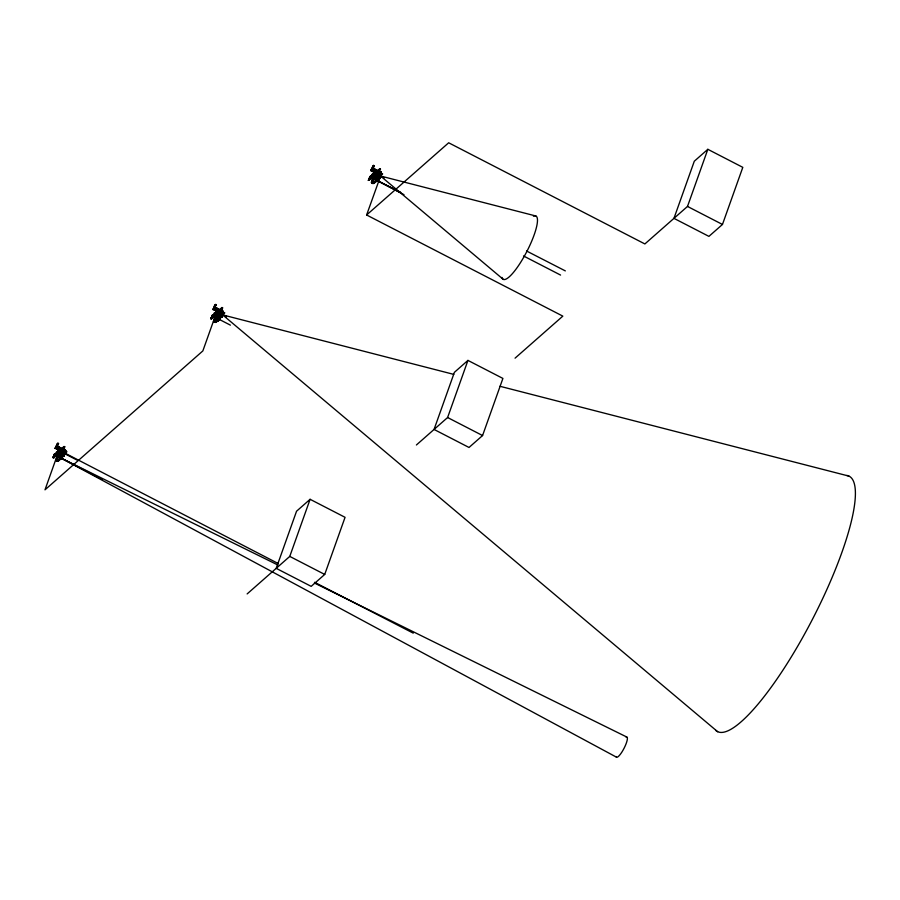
<?xml version="1.0" encoding="UTF-8"?>
<svg xmlns="http://www.w3.org/2000/svg" width="900" height="900" viewBox="0 0 900 900"><rect width="100%" height="100%" fill="white"/><g stroke="black" fill="none" stroke-linecap="round" stroke-linejoin="round"><path stroke-width="1.35" d="M65.407 451.519L65.858 450.855L65.633 451.665L63.551 450.506L61.988 455.096L63.608 450.382M380.801 173.779L381.161 172.879L379.496 178.346L379.71 177.694M381.139 173.947L381.544 173.07L381.139 173.632M65.453 451.721C66.195 447.345 62.123 459.169 64.496 454.871L66.026 451.327L62.775 450.349M381.071 173.171L381.33 173.88L378.473 172.564L379.665 172.215L377.707 177.311L379.361 172.485L378.225 175.691L380.576 176.749L381.713 173.542L380.61 173.25M381.488 173.396L381.24 173.891M223.403 312.469L223.346 311.782L222.907 312.412M59.648 454.207L60.356 454.387L60.131 453.859M63.405 455.873L63.945 454.939L63.776 456.12M221.254 316.991L221.49 316.226C223.054 316.282 220.882 318.139 221.85 316.418L221.704 317.216M379.192 178.144L379.598 177.165L379.114 178.144L379.327 177.334L379.901 177.84M63.956 455.918L64.26 455.22L63.439 455.681M223.121 312.593L221.31 316.8L221.85 317.07M222.143 316.507L221.726 317.07L223.864 312.435L222.896 311.94L221.096 316.575L221.929 316.957M221.31 316.8L221.816 316.136L221.546 316.676M58.646 455.681L60.829 456.941L59.76 459.968L57.87 461.261C54.056 458.786 56.486 461.734 56.678 459.9M61.492 457.639L61.234 458.584M214.718 320.839L214.2 321.21M215.618 321.66L215.19 322.447L215.021 321.829M216.9 313.954C217.778 312.964 215.528 314.201 218.768 313.83M218.329 320.355L218.126 320.839M218.227 320.445L218.711 319.118M376.751 172.699L376.054 174.645L377.145 174.465L375.176 174.184L371.88 183.004L371.756 182.374L374.074 183.386L375.446 182.183L378.608 172.811L377.539 173.678M377.831 176.085L375.48 174.69L373.072 181.215L374.175 181.789L373.241 182.914M375.255 175.072L374.692 174.893M376.121 181.643L376.166 181.463M376.526 179.156L377.291 179.651L377.674 178.774M60.784 453.397L61.189 452.812L60.311 453.06M61.425 457.999L61.054 458.989M61.661 457.459L61.92 456.39L60.694 458.168L61.29 456.716L66.971 451.721M62.201 453.623L60.345 455.051L62.156 454.151M62.123 453.803L62.179 453.442M64.429 450.506L63.821 451.395L62.899 450.574L62.348 451.721M62.966 454.601L62.516 455.085L63.54 452.183L62.212 452.655L63.54 452.183M214.279 321.502L215.111 322.425M217.226 316.766C219.285 318.454 221.164 309.06 220.838 312.66M221.625 315.517L218.846 317.599M219.555 317.374L218.599 319.343L219.139 317.104M218.385 320.918L219.218 319.05L219.004 319.894M218.993 318.105L219.578 317.048L219.127 317.824L219.926 318.319M219.847 315L218.947 317.632M213.998 314.595L218.273 316.429L220.05 314.696L217.699 316.114L218.374 314.201L220.657 311.794L221.67 312.502L221.389 313.29L217.294 311.152L216.709 311.659M221.355 315.338L218.779 318.004M222.795 314.921L222.773 314.257M372.139 182.554L373.151 180.968M379.204 176.828L376.931 178.987M377.73 179.572L377.539 179.224C376.335 176.749 376.999 181.125 379.395 176.828M376.965 180.394L376.515 181.575M371.846 175.703L377.213 178.369L376.436 180.45L377.325 177.93M378.281 176.006L378.101 175.399L376.774 176.828M378.135 175.871L375.671 178.279L376.526 177.525M378.844 177.075L379.125 176.737M54.236 457.099L53.539 456.412L53.539 457.346M55.924 455.782L54.9 455.963L55.373 455.051M61.583 450.011L60.356 452.43L61.054 450.473C63.101 451.553 58.725 449.674 62.145 450.304L60.919 452.723L59.49 451.969L56.261 460.384M61.054 450.473L63.157 449.449L63.248 448.515M211.208 318.004L212.175 317.936L211.5 318.499M220.939 309.555C222.649 309.791 220.14 309.319 220.275 310.286M222.626 307.868L220.489 311.85L219.803 311.501L221.951 307.519L222.626 307.868L220.489 311.85M369.157 179.449C369.056 177.109 368.438 182.115 368.91 179.235M377.944 171.112L379.103 171.54L373.399 168.964L372.87 169.436L376.886 172.204L378.113 171.27L376.706 173.227L376.402 172.282L377.471 172.688L376.706 173.227M381.15 173.812L381.15 172.991M61.031 457.695L61.29 458.516L62.224 456.694L55.609 453.42L54.315 454.556L56.227 453.78L59.591 450.281L62.438 451.755M58.129 454.286L58.95 451.733M57.6 461.081C57.578 459.686 58.275 461.936 56.16 460.744M62.516 453.949L62.471 453.397M62.078 458.168C62.764 458.111 62.843 457.178 60.907 457.571M215.572 316.507L213.514 321.548L214.627 321.03L217.316 313.47L216.743 312.84L216.787 313.931M219.982 319.118L220.523 318.409L220.061 318.96M221.513 315.754L221.58 314.978L222.109 315.686M371.385 182.306C371.812 183.172 375.199 173.576 372.848 178.245L370.192 176.243L369.416 177.66L373.072 179.426L372.51 179.145L371.385 182.306L372.983 183.566L373.444 182.936M371.025 176.422L373.309 177.604L374.535 173.993M376.504 175.534L376.864 175.005L376.043 175.174M378.686 174.33L378.596 172.924L379.519 173.61M378.338 179.888C377.224 179.786 378.866 181.654 377.168 179.28M65.801 451.136L65.531 451.631M65.036 451.384L65.869 450.911M219.487 315.551L218.993 316.8L214.268 314.359L211.567 316.553L215.167 318.386M376.02 177.289L377.348 176.107M61.245 456.615L63.697 453.87M56.385 447.502L55.699 447.154L57.859 443.194L58.534 443.543L57.431 446.58L56.171 447.694L62.82 450.686L61.65 453.892M55.699 447.154L57.859 443.194M214.222 308.61L213.547 308.272L214.65 305.224L216.382 304.65C214.774 307.024 213.075 312.277 217.811 308.993M213.547 308.272L215.708 304.301M377.303 172.98L378.9 171.146L373.32 168.266L372.071 169.718L371.396 169.38L373.545 165.409L374.231 165.757L373.129 168.795L371.858 169.909L373.545 170.775M371.396 169.38L373.545 165.409M377.303 178.11L376.762 177.638M59.49 448.301L58.072 451.249L59.164 451.069L59.861 449.123L59.299 448.83L58.072 451.249M61.312 458.516L60.233 457.897L61.65 454.444L60.345 455.265M61.223 455.636C59.659 454.421 62.415 456.907 60.233 457.897M61.627 455.715L62.212 454.725L61.65 454.444M217.328 309.409L214.83 314.651M217.98 319.365L219.071 316.744L218.34 316.373M219.094 317.88L219.454 317.002L218.644 319.298M221.355 311.726L221.805 311.085L219.127 317.678M221.04 314.257C219.218 319.613 223.369 309.656 221.67 312.502M375.649 170.1L373.77 173.464L374.321 173.756L376.211 170.381L372.442 168.446M377.415 180.191L375.919 180.112L376.65 178.436L371.306 175.635L370.001 176.782L371.599 176.153M375.919 180.112L377.336 176.659M58.871 450.551L60.008 450.326L59.434 450.844L55.226 447.998L59.434 449.798L58.635 451.541M55.046 448.526L55.496 447.761M56.171 447.694L56.363 447.165M57.307 457.29L53.73 455.445L54.495 454.027L57.352 455.625M56.992 447.75L57.712 446.749L56.992 447.75L59.524 449.055L60.525 448.166M56.79 459.923L55.924 460.204L57.712 455.13L56.407 456.277L54.866 454.849M55.069 454.444L57.623 455.389M60.773 456.401L55.609 453.42M55.62 454.736L56.171 453.701M55.969 454.016L56.587 452.779M56.689 453.015L56.52 451.822L57.139 452.295L58.421 450.27M55.89 454.5L58.252 452.093L59.962 447.885L56.756 446.231M58.219 450.338L59.749 448.065M56.734 454.939C59.119 450.562 64.496 448.942 63.664 448.043M56.407 456.277L57.634 454.826M57.443 453.589L56.453 454.793L56.059 454.027M53.73 455.445L56.981 453.544L60.008 450.326M57.994 453.308L45 489.814L202.849 350.921L215.843 314.415L221.377 309.544L222.097 309.915M59.434 450.844L60.311 448.358L63.697 449.809L64.778 446.76L63.045 447.345L64.778 446.76M57.262 457.706L57.758 456.289M56.587 460.373L59.659 452.588L60.773 453.161L60.671 452.565M58.905 455.22L63.383 451.046M59.265 454.725L60.019 454.14M58.703 454.433L61.549 451.755L59.816 450.866M58.883 453.96L60.649 451.114M59.816 454.241L60.547 453.274L59.985 452.981M60.919 452.723L62.044 449.246M60.424 455.321L60.637 454.781L57.15 453.06M62.82 450.686L61.155 451.733L61.718 452.025L62.809 449.348M57.87 461.261L59.445 459.889L60.581 456.683L58.376 461.171M64.102 446.411L62.64 450.743L63.697 449.809M60.694 456.457L60.953 455.861L56.059 453.757M60.795 458.19L61.616 455.895M61.054 457.954L62.212 454.725M64.08 455.85L63.259 455.468L65.284 449.64L63.54 454.567M64.597 453.184L63.529 455.771L64.226 455.58M65.239 452.869L64.541 454.354L65.115 452.925M213.739 315.608L217.856 311.434L217.271 311.951L213.075 309.105L217.282 310.905L216.833 311.67M212.884 309.634L213.345 308.869M214.009 308.801L214.2 308.272M211.567 316.553L212.344 315.135L215.201 316.733M214.436 313.886L212.715 315.956L212.344 315.135M221.119 309.656L221.085 310.657L220.118 310.162L218.554 311.175L219.015 312.176L219.375 311.152L215.032 308.329L219.825 310.691M213.176 315.315L215.46 316.496L214.256 317.385L212.715 315.956M212.906 315.551L213.57 315.574L212.524 316.485M213.345 314.843L218.812 317.329L213.345 314.843L215.539 312.907L216.54 310.106M213.469 315.844L214.166 314.111M214.268 314.359L214.729 313.549M214.47 315.416L215.123 315.169M214.537 314.123L217.429 311.389M214.256 317.385L215.482 315.934M216.619 310.399L217.71 310.23L216.484 312.649L215.921 312.356L217.148 309.938L220.657 311.794M216.484 312.649L217.597 309.173M215.449 322.189L216.326 320.681L215.224 320.108L216.495 316.789L218.678 318.049L217.597 321.075L215.719 322.369L213.784 321.379L215.201 317.565M215.629 316.024L216.304 315.99L215.032 317.475M215.966 315.394L216.765 313.178M217.271 311.951L218.374 309.274M215.426 317.914L214.088 321.885L214.571 321.176M216.754 316.327L221.22 312.154M216.877 315.72L217.384 313.234M217.114 315.832L218.227 315.416L217.496 315.315M214.999 314.168L216.72 315.067L218.498 312.221M214.605 319.072L216.034 319.174L215.291 318.037M218.362 316.159L216.551 315.54L219.578 312.334L219.004 312.84M218.903 311.58L218.205 313.537L219.296 313.358M219.06 312.514L217.8 315.214M218.655 314.415L217.721 317.025L220.072 314.719M215.719 322.369L218.678 318.049M218.542 317.565L213.907 314.865M218.914 316.53L218.936 315.72L218.194 316.373C220.252 314.595 217.755 313.684 219.364 312.863M219.578 314.46L220.252 312.548M218.993 316.8L218.081 319.005L219.15 319.624M221.524 311.501L220.106 315.911L219.263 315.428L218.835 316.62M218.903 319.061L220.05 315.844M226.474 316.598L222.739 314.674L222.964 314.032M222.638 315.248L222.739 314.213M374.321 173.756L375.142 172.26L375.694 172.541L375.12 173.059L370.924 170.213L374.861 172.237L375.548 171.338M370.733 170.741L371.183 169.976M371.858 169.909L372.262 169.189M373.399 168.964L372.679 169.965M373.399 177.345L372.105 178.493L370.564 177.064M370.845 176.4L373.039 177.84M376.459 178.616L371.306 175.635M371.317 176.951L370.373 177.593M372.015 175.219L371.655 176.231L372.285 174.994M372.375 175.23L372.206 174.037L372.836 174.51L373.905 172.553M372.656 174.982L373.106 174.263M372.24 176.737L372.971 176.276M372.668 175.759L373.95 174.308L373.387 174.015M369.416 177.66L375.277 172.496L378.124 173.97M372.42 177.154L373.961 177.638L372.87 178.594M373.77 173.464L374.985 171.045L378.866 173.284M372.105 178.493L373.59 176.816M371.588 176.715L375.694 172.541M372.915 168.975L375.446 170.28L374.558 172.766L375.66 171.439M373.826 177.322L371.858 182.104M374.603 177.435L375.817 176.074M372.499 180.315L373.545 177.986L374.524 178.493L374.108 179.64L373.129 179.145M374.4 176.648L377.426 173.441L377.989 173.722L377.404 174.24L378.293 171.754L379.384 172.024L380.475 168.975L378.731 169.56L377.843 172.069M372.836 175.275L374.569 176.175L376.886 172.204M375.244 176.681L378.101 173.655M375.514 176.456L375.637 176.569M379.012 173.351L374.692 177.165M376.189 177.48L375.131 176.456L376.841 177.907L376.358 176.974M377.651 172.609L378.326 172.958L379.789 168.626M373.567 183.487L375.131 182.104L377.415 175.691L375.536 177.221L376.223 175.309M377.64 175.612L378.506 172.901M378.135 175.657L378.596 173.914L376.043 177.48M376.841 179.213L377.066 178.549M376.481 180.405L377.899 176.951L377.111 176.535L376.684 177.727M379.811 177.998L378.945 177.683C385.29 164.093 376.605 178.166 380.576 176.749M380.441 174.656L379.159 178.076M515.059 358.166L562.826 316.136L366.615 214.987L380.936 175.084L380.272 176.468M247.14 593.921L289.766 556.414L310.095 499.298L345.06 517.32L324.72 574.436L311.175 586.361L276.21 568.339L296.55 511.223L310.095 499.298M416.407 444.983L447.604 417.521L467.944 360.405L502.909 378.428L482.569 435.544L469.024 447.469L434.059 429.446L454.399 372.33L467.944 360.405M366.615 214.987L448.673 142.785L644.884 243.945L687.499 206.438L707.839 149.31L742.804 167.344L722.464 224.46L708.919 236.374L673.954 218.351L694.294 161.235L707.839 149.31M60.491 455.265L60.536 453.094L59.85 455.006L61.729 453.353L62.494 453.645L63.428 450.675M60.998 455.512L62.224 453.611M62.561 453.105L62.021 452.014L61.144 452.79M377.707 174.229L378.248 175.32L378.045 173.936M379.519 177.547L379.249 178.042L379.969 177.683M214.627 321.03L214.009 320.996L214.65 319.207L216.034 319.174M220.016 318.353L219.69 319.05M221.411 315.349L223.132 310.748M374.017 176.164C375.435 174.499 374.659 175.162 374.377 174.172M378.113 175.748L377.809 176.4M380.261 176.051L380.801 175.14M61.031 457.549L60.739 458.584M58.511 452.239L58.95 452.824M214.38 321.131L217.215 313.481M60.221 458.224L59.805 458.955M63.63 455.389L64.114 455.704M213.75 317.036L212.861 317.194L212.794 316.238M219.352 317.79L219.949 318.206M217.507 320.254L217.935 319.59M218.959 320.108L218.52 320.782M59.141 452.385L58.219 453.859M57.701 460.822L58.489 459.574L57.375 459M374.04 175.961L375.176 174.184L374.816 175.016M61.672 457.267L62.201 456.694M218.632 314.64L219.949 313.515M379.89 173.183L378.202 177.3L378.731 174.15M60.773 458.651L61.2 458.156L277.852 564.998M217.778 319.77L217.373 320.4M219.161 318.218L219.386 317.374M375.615 180.877L375.21 181.507M61.718 457.976L60.244 457.447M217.912 316.642L217.778 317.216L218.689 316.418M372.173 182.531L373.387 183.15M59.096 453.082L59.569 452.858M219.105 319.072L219.881 319.702M60.986 450.18L61.774 449.483L57.184 447.221M217.102 310.387L218.16 309.465L220.657 310.736M374.951 171.506L376.009 170.572L377.73 171.461L376.841 173.947L377.426 173.441M63 449.111L57.42 446.231L61.875 448.537M378.9 171.146L373.106 168.446M58.534 443.543L56.801 444.116M216.382 304.65L214.65 305.224M374.231 165.757L372.499 166.331M55.89 446.625L56.914 445.579M213.739 307.733L214.785 306.81M371.576 168.84L372.634 167.917M214.841 308.858L215.37 308.396L217.89 309.701M375.176 170.516L374.04 172.181L370.924 170.213M59.434 449.798L55.226 447.998M59.962 449.224L62.483 450.979M217.282 310.905L213.075 309.105M212.153 315.675L213.458 314.527M215.921 312.356L217.013 312.176M55.496 453.735L56.858 452.543M371.194 175.95L372.544 174.757M221.951 307.519L220.894 308.452L221.569 308.801M54.686 455.377L55.721 454.466M380.475 168.975L378.731 169.56M53.224 457.009C53.269 459.371 52.605 456.289 53.572 456.412M211.23 318.24C210.308 320.861 211.5 315.934 211.219 318.116M219.33 311.13L221.513 309.15M377.179 172.237L379.361 170.257L378.979 170.977M54.945 455.985L53.123 457.594L53.977 458.044M214.616 315.495L210.96 318.701L211.624 319.05M368.111 180.428L372.465 176.602M373.545 175.646L379.305 170.584M53.258 457.2L55.148 456.176M61.009 451.012L63.337 449.449L63.034 448.504M211.061 318.116L211.455 318.634L212.996 317.284M218.857 312.12L220.86 310.567M369.045 179.528L371.554 177.694M375.48 174.69L375.266 174.218M58.264 453.994L58.939 453.218M378.326 172.958L379.384 172.024M58.466 454.882L56.599 455.738M61.718 452.025L62.291 451.507M59.434 454.241L56.981 453.544M57.184 456.368L58.275 455.411L56.542 454.522M61.774 452.7L62.887 452.812M63.551 451.17L65.284 449.64M373.376 178.436L372.285 177.953M379.238 173.385L380.981 171.855M63.776 451.282L65.509 449.752M220.882 313.043L220.556 314.021M381.206 171.968L378.405 175.129M56.801 458.1L57.848 455.771L58.826 456.266L58.421 457.425L57.443 456.93M218.441 315.945L217.013 315.585M220.444 314.516L219.791 314.505M57.465 458.752L56.88 459.551M213.784 321.379L214.009 321.851M64.89 453.105L278.392 563.625M222.739 314.674L224.82 312.829M380.576 175.781L382.669 173.936M58.489 459.574L57.262 461.317M215.674 321.255L216.326 320.681M372.859 182.947L374.175 181.789M217.26 320.895L216.225 322.279M220.241 314.572L222.727 315.641M369.056 179.482C370.8 180.81 369.405 177.345 369.056 179.224M221.006 310.556L220.343 310.399M62.415 449.044C63.54 447.851 61.56 448.796 62.809 449.629M378.63 171.731L379.361 170.257M369.574 179.662L369.641 178.796M59.974 453.848L60.818 453.96M503.325 279.416L380.52 176.006L535.882 216M375.131 182.104L373.196 181.102M717.649 731.7L222.671 314.899L453.746 374.377M499.961 386.28L848.903 476.1M217.282 320.996L215.359 319.995M59.445 459.889L57.51 458.887M372.431 174.645L372.386 174.532M53.606 457.526L54.36 457.29L53.989 456.469M314.392 583.009L626.816 737.044M400.669 192.386L376.819 180.36L403.988 194.681M371.745 176.243L372.308 176.524M375.952 177.502L376.673 177.874M214.605 307.339L215.28 307.688M61.087 454.613L61.875 455.017M526.556 250.999L565.324 270.9M687.499 206.438L722.464 224.46M377.674 171.799L372.87 169.436M372.049 169.38L374.276 170.528M375.21 171.27L378.18 173.194M370.991 170.505L374.94 172.541M375.514 173.081L377.235 173.97M380.52 176.006L384.131 177.862M380.261 176.243L380.498 174.904M374.827 174.6L376.459 175.376M375.671 175.196L376.718 175.567M377.595 176.141L374.074 183.386M375.502 175.68L376.504 176.175M372.105 175.466L376.211 177.266M377.899 178.909L377.28 178.481M374.344 177.896L376.279 178.898M376.189 179.888L377.359 180.416M373.32 178.627L374.287 179.123M376.83 180.349L400.478 192.544M523.519 255.971L560.576 275.074M373.219 178.886L374.197 179.381M372.454 180.18L373.433 180.686M371.88 183.004L372.96 183.532M447.604 417.521L482.569 435.544M221.051 310.039L215.257 307.339L221.535 310.916M215.561 307.856L220.095 310.174M215.066 307.868L218.16 309.465M220.961 311.164L223.324 312.368M222.885 312.322L223.481 312.772M213.154 309.397L217.091 311.434M217.665 311.974L219.566 313.132M222.671 314.899L226.417 316.834M219.623 313.808L220.399 314.213M217.834 314.089L218.88 314.46M217.834 314.865L218.666 315.067M218.801 316.969L220.05 317.801M214.391 315.63L216.112 316.519M219.33 318.173L220.489 318.78M218.756 318.679L219.926 319.275M218.34 318.78L219.51 319.309M219.442 319.489L230.4 325.136M214.74 318.949L215.719 319.455M213.536 321.199L215.539 322.043M289.766 556.414L324.72 574.436M63.529 448.436L64.53 448.954M57.229 446.76L62.516 449.471M55.305 448.29L59.254 450.326M314.595 582.289L413.235 633.139M64.834 453.791L77.051 460.091M64.789 454.14L64.395 453.364M64.879 454.534L62.539 453.476L64.496 454.871M59.366 454.455L60.525 455.051M56.16 453.488L60.165 455.558M61.481 457.065L62.651 457.673M54.101 454.376L55.53 455.119M57.623 456.401L58.601 456.907M102.375 479.407L61.133 458.145L616.477 757.17M57.532 456.671L58.511 457.166M56.723 459.574L57.825 460.147M56.07 460.159L57.701 460.935M217.316 310.207L219.037 311.096M59.468 449.1L61.189 449.989M370.845 178.391L370.44 177.716M380.25 175.118L380.419 175.781M59.569 452.002L59.659 452.588M626.119 737.145A11.318 2.599 -62.7 0 1 624.071 748.271A11.318 2.599 -62.7 0 1 616.129 756.585M846.821 475.447A143.662 32.996 -62.7 0 1 812.745 618.739A143.662 32.996 -62.7 0 1 715.613 730.283M533.419 216.169A35.64 8.19 -62.7 0 1 526.984 251.235A35.64 8.19 -62.7 0 1 501.964 277.414M214.369 312.93L214.976 313.155L214.369 312.93"/></g></svg>
